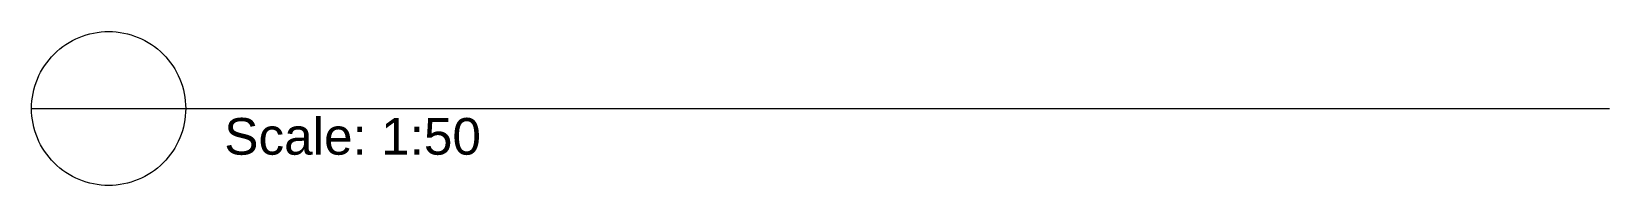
# Model space of a CAD drawing. Header units: millimetres. Extents: x -5080 to 169092, y -130394 to 7197.
# Drawn here: x 118714 to 125214, y -51195 to -50560 of the extents above; entities that cross this region are included whole.
import ezdxf

# ---------------------------------------------------------------- set-up
doc = ezdxf.new("R2010")
doc.units = ezdxf.units.MM
doc.header["$LTSCALE"] = 50
doc.layers.add('pio-Drawing Label', color=7, linetype='Continuous', lineweight=5)
doc.styles.add('Arial', font='Arial.ttf')

# ---------------------------------------------------------------- blocks, each defined once
blk = doc.blocks.new('obj-08')
at = {"layer": 'pio-Drawing Label', "color": 7, "transparency": 33554687, "insert": (793.8, -39.2), "char_height": 151.309, "attachment_point": 1, "line_spacing_factor": 0.960695, "style": 'Arial'}
blk.add_mtext('Scale: 1:50', dxfattribs=at)
at = {"color": 255, "linetype": 'Continuous', "lineweight": 5, "transparency": 33554687}
blk.add_wipeout([(0, 0), (6.1, 61.9), (24.2, 121.5), (53.5, 176.4), (93, 224.5), (141.1, 264), (196, 293.3), (255.6, 311.4), (317.5, 317.5), (379.4, 311.4), (439, 293.3), (493.9, 264), (542, 224.5), (581.5, 176.4), (610.8, 121.5), (628.9, 61.9), (635, 0), (628.9, -61.9), (610.8, -121.5), (581.5, -176.4), (542, -224.5), (493.9, -264), (439, -293.3), (379.4, -311.4), (317.5, -317.5), (255.6, -311.4), (196, -293.3), (141.1, -264), (93, -224.5), (53.5, -176.4), (24.2, -121.5), (6.1, -61.9)], dxfattribs=at).dxf.layer = 'pio-Drawing Label'
at = {"layer": 'pio-Drawing Label', "color": 7, "linetype": 'Continuous', "lineweight": 5, "transparency": 33554687}
blk.add_line((0, 0), (6500, 0), dxfattribs=at)
at = {"layer": 'pio-Drawing Label', "color": 7, "linetype": 'Continuous', "lineweight": 5, "transparency": 33554687, "flags": 128}
blk.add_lwpolyline([(0, 0, -0.414214), (317.5, 317.5, -0.414214), (635, 0, -0.414214), (317.5, -317.5, -0.414214)], format="xyb", close=True, dxfattribs=at)

msp = doc.modelspace()

# ---------------------------------------------------------------- block references
at = {"layer": 'pio-Drawing Label', "color": 7, "transparency": 33554687}
msp.add_blockref('obj-08', (118714.4, -50877.6), dxfattribs=at)

doc.saveas('drawing.dxf')
